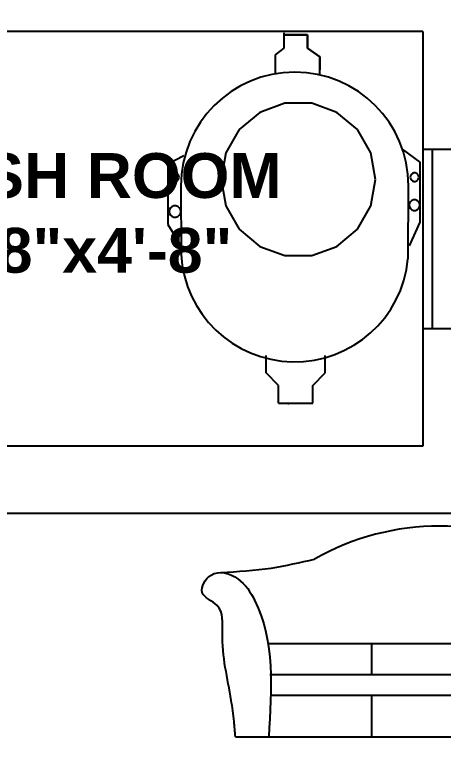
# Model space of a CAD drawing. Header units: inches. Extents: x -1280 to -565, y 3439 to 8161.
# Drawn here: x -914.8 to -857.4, y 4032.5 to 4130.7 of the extents above; entities that cross this region are included whole.
import ezdxf

# ---------------------------------------------------------------- set-up
doc = ezdxf.new("R2010")
doc.units = ezdxf.units.IN
for name, color, linetype in [('Dimension', 7, 'Continuous'), ('Interior Fixture', 222, 'Continuous'), ('Interior wall', 7, 'Continuous'), ('Text', 250, 'Continuous'), ('Windows', 242, 'Continuous')]:
    doc.layers.add(name, color=color, linetype=linetype)
doc.styles.get("Standard").update_dxf_attribs({"font": 'arial.ttf'})
doc.dimstyles.new('ISO-25', dxfattribs={"dimtxt": 10, "dimasz": 7, "dimexe": 1.25, "dimexo": 0.625, "dimtad": 1, "dimdec": 1, "dimlunit": 4, "dimtxsty": 'Standard', "dimcen": 2.5, "dimse1": 1, "dimse2": 1, "dimadec": 0, "dimazin": 0, "dimtfac": 1, "dimtdec": 1, "dimtmove": 0, "dimatfit": 3, "dimfxl": 0, "dimarcsym": 0})

# ---------------------------------------------------------------- blocks, each defined once
blk = doc.blocks.new('A$C3E2F7594')
for p, q in [((319, 450), (1973.7, 450)), ((818.2, 450), (818.2, 300)), ((1474.5, 450), (1474.5, 300)), ((328.4, 300), (1964.3, 300)), ((332.5, 200), (1960.2, 200)), ((818.2, 200), (818.2, 0)), ((1474.5, 200), (1474.5, 0)), ((1474.5, 200), (1474.5, 0)), ((162, 0), (2130.7, 0))]:
    blk.add_line(p, q)
blk.add_arc((1146.4, -200), 1217.2, 60.324, 119.676)
for points in [[(92.1, 792.6), (334.7, 814.5), (543.7, 857.6)], [(2200.6, 792.6), (1958, 814.5), (1749, 857.6)], [(162, 0), (155.2, 73.9), (141.7, 175.5), (98.8, 502.8), (73.9, 633.7), (1.7, 696.9), (44.6, 780.4), (173.3, 762.3), (254.6, 658.5), (322.4, 0)], [(2130.7, 0), (2137.5, 73.9), (2151, 175.5), (2193.9, 502.8), (2218.8, 633.7), (2291.1, 696.9), (2248.2, 780.4), (2119.4, 762.3), (2038.1, 658.5), (1970.4, 0)]]:
    blk.add_spline(points, degree=3)
blk = doc.blocks.new('A$C70aa158d')
blk.add_blockref('A$C3E2F7594', (20.2, 0))
blk = doc.blocks.new('A$C6FCA522F')
for p, q in [((0.2347, 0.7498), (0.2347, 0.7222)), ((0.2347, 0.7498), (0.2347, 0.7222)), ((0.2829, 0.7498), (0.2347, 0.7498)), ((0.2347, 0.7498), (0.2829, 0.7498)), ((0.2348, 0.7537), (0.2348, 0.742)), ((0.2829, 0.7498), (0.2424, 0.7498)), ((0.2829, 0.7222), (0.2829, 0.7498)), ((0.2829, 0.7498), (0.2829, 0.7222)), ((0.2347, 0.7222), (0.217, 0.7092)), ((0.2347, 0.7222), (0.217, 0.7092)), ((0.3075, 0.7048), (0.2829, 0.7222)), ((0.2829, 0.7222), (0.3075, 0.7048)), ((0.217, 0.7092), (0.217, 0.671)), ((0.217, 0.7092), (0.217, 0.6788)), ((0.3075, 0.6688), (0.3075, 0.7048)), ((0.3075, 0.7048), (0.3075, 0.6788)), ((0.2369, 0.6111), (0.1859, 0.5925)), ((0.2912, 0.6111), (0.2369, 0.6111)), ((0.3422, 0.5925), (0.2912, 0.6111)), ((0.1859, 0.5925), (0.1443, 0.5576)), ((0.3838, 0.5576), (0.3422, 0.5925)), ((0.1443, 0.5576), (0.1172, 0.5105)), ((0.4109, 0.5105), (0.3838, 0.5576)), ((0.1172, 0.5105), (0.1078, 0.4569)), ((0.4203, 0.4569), (0.4109, 0.5105)), ((0.4738, 0.5179), (0.51, 0.4918)), ((0.0326, 0.5048), (0, 0.4874)), ((0.51, 0.4918), (0.51, 0.37)), ((0, 0.4874), (0, 0.3656)), ((0.0063, 0.4643), (0.0058, 0.4613)), ((0.0058, 0.4613), (0.0063, 0.4584)), ((0.0078, 0.4669), (0.0063, 0.4643)), ((0.0101, 0.4689), (0.0078, 0.4669)), ((0.013, 0.4699), (0.0101, 0.4689)), ((0.016, 0.4699), (0.013, 0.4699)), ((0.0188, 0.4689), (0.016, 0.4699)), ((0.0212, 0.4669), (0.0188, 0.4689)), ((0.0227, 0.4643), (0.0212, 0.4669)), ((0.0232, 0.4613), (0.0227, 0.4643)), ((0.0227, 0.4584), (0.0232, 0.4613)), ((0.491, 0.4643), (0.4905, 0.4613)), ((0.4905, 0.4613), (0.491, 0.4584)), ((0.4925, 0.4669), (0.491, 0.4643)), ((0.4948, 0.4689), (0.4925, 0.4669)), ((0.4976, 0.4699), (0.4948, 0.4689)), ((0.5007, 0.4699), (0.4976, 0.4699)), ((0.5035, 0.4689), (0.5007, 0.4699)), ((0.5058, 0.4669), (0.5035, 0.4689)), ((0.5073, 0.4643), (0.5058, 0.4669)), ((0.5079, 0.4613), (0.5073, 0.4643)), ((0.5073, 0.4584), (0.5079, 0.4613)), ((0.0063, 0.4584), (0.0078, 0.4557)), ((0.0078, 0.4557), (0.0101, 0.4538)), ((0.0101, 0.4538), (0.013, 0.4528)), ((0.013, 0.4528), (0.016, 0.4528)), ((0.016, 0.4528), (0.0188, 0.4538)), ((0.0188, 0.4538), (0.0212, 0.4557)), ((0.0212, 0.4557), (0.0227, 0.4584)), ((0.1078, 0.4569), (0.1172, 0.4034)), ((0.4109, 0.4034), (0.4203, 0.4569)), ((0.491, 0.4584), (0.4925, 0.4557)), ((0.4925, 0.4557), (0.4948, 0.4538)), ((0.4948, 0.4538), (0.4976, 0.4528)), ((0.4976, 0.4528), (0.5007, 0.4528)), ((0.5007, 0.4528), (0.5035, 0.4538)), ((0.5035, 0.4538), (0.5058, 0.4557)), ((0.5058, 0.4557), (0.5073, 0.4584)), ((0.0267, 0.4439), (0.0271, 0.3047)), ((0.4859, 0.2959), (0.4869, 0.4439)), ((0.0087, 0.4019), (0.0056, 0.3993)), ((0.0125, 0.4033), (0.0087, 0.4019)), ((0.0165, 0.4033), (0.0125, 0.4033)), ((0.0203, 0.4019), (0.0165, 0.4033)), ((0.0234, 0.3993), (0.0203, 0.4019)), ((0.1172, 0.4034), (0.1443, 0.3563)), ((0.3838, 0.3563), (0.4109, 0.4034)), ((0.489, 0.4085), (0.4883, 0.4048)), ((0.4883, 0.4048), (0.489, 0.4011)), ((0.4909, 0.4118), (0.489, 0.4085)), ((0.489, 0.4011), (0.4909, 0.3978)), ((0.4937, 0.4142), (0.4909, 0.4118)), ((0.4973, 0.4155), (0.4937, 0.4142)), ((0.501, 0.4155), (0.4973, 0.4155)), ((0.5046, 0.4142), (0.501, 0.4155)), ((0.5075, 0.4118), (0.5046, 0.4142)), ((0.5093, 0.4085), (0.5075, 0.4118)), ((0.5075, 0.3978), (0.5093, 0.4011)), ((0.51, 0.4048), (0.5093, 0.4085)), ((0.5093, 0.4011), (0.51, 0.4048)), ((0.0035, 0.3958), (0.0028, 0.3918)), ((0.0028, 0.3918), (0.0035, 0.3878)), ((0.0056, 0.3993), (0.0035, 0.3958)), ((0.0035, 0.3878), (0.0056, 0.3843)), ((0.0255, 0.3958), (0.0234, 0.3993)), ((0.0234, 0.3843), (0.0255, 0.3878)), ((0.0262, 0.3918), (0.0255, 0.3958)), ((0.0255, 0.3878), (0.0262, 0.3918)), ((0.4909, 0.3978), (0.4937, 0.3954)), ((0.4937, 0.3954), (0.4973, 0.3941)), ((0.4973, 0.3941), (0.501, 0.3941)), ((0.501, 0.3941), (0.5046, 0.3954)), ((0.5046, 0.3954), (0.5075, 0.3978)), ((0.0056, 0.3843), (0.0087, 0.3817)), ((0.0087, 0.3817), (0.0125, 0.3803)), ((0.0125, 0.3803), (0.0165, 0.3803)), ((0.0165, 0.3803), (0.0203, 0.3817)), ((0.0203, 0.3817), (0.0234, 0.3843)), ((0, 0.3656), (0.0266, 0.323)), ((0.51, 0.37), (0.4883, 0.3222)), ((0.1443, 0.3563), (0.1859, 0.3214)), ((0.3422, 0.3214), (0.3838, 0.3563)), ((0.0279, 0.321), (0.0279, 0.3209)), ((0.1859, 0.3214), (0.2369, 0.3028)), ((0.2912, 0.3028), (0.3422, 0.3214)), ((0.2369, 0.3028), (0.2912, 0.3028)), ((0.1989, 0.0656), (0.1989, 0.1004)), ((0.3183, 0.0656), (0.3183, 0.1004)), ((0.2243, 0.0395), (0.1989, 0.0656)), ((0.2932, 0.0395), (0.3183, 0.0656)), ((0.2243, 0.0037), (0.2243, 0.0395)), ((0.2932, 0.0037), (0.2932, 0.0395)), ((0.2243, 0.0037), (0.2932, 0.0037))]:
    blk.add_line(p, q)
for centre, start, end in [((0.2568, 0.4439), 0, 180), ((0.2568, 0.3178), 183.2658, 354.5558)]:
    blk.add_arc(centre, 0.2301, start, end)
blk.add_solid([(0.2442, 0), (0.2403, 0.0035), (0.2451, 0.0045)])
blk = doc.blocks.new('A$C84dbe571')
at = {"color": 7, "xscale": 1000, "yscale": 1000, "zscale": 1000}
blk.add_blockref('A$C6FCA522F', (0, 0), dxfattribs=at)
blk = doc.blocks.new('*D63')
at = {"layer": 'Defpoints', "color": 0}
for p in [(-1000.244, 4063.964), (-852.72, 4063.964), (-874.172, 3943.964)]:
    blk.add_point(p, dxfattribs=at)
at = {"layer": 'Dimension', "color": 0, "lineweight": -2}
blk.add_line((-1000.244, 3950.964), (-1000.244, 4056.964), dxfattribs=at)
at = {"layer": 'Dimension', "color": 0}
for points in [[(-1001.411, 4056.964), (-999.078, 4056.964), (-1000.244, 4063.964)], [(-1001.411, 3950.964), (-999.078, 3950.964), (-1000.244, 3943.964)]]:
    blk.add_solid(points, dxfattribs=at)
at = {"layer": 'Dimension', "color": 0, "insert": (-1005.975, 4003.964), "char_height": 10, "attachment_point": 5, "rotation": 90}
blk.add_mtext("10'", dxfattribs=at)
blk = doc.blocks.new('*D64')
at = {"layer": 'Defpoints', "color": 0}
for p in [(-1000.244, 4072.964), (-855.672, 4072.964), (-852.72, 4063.964)]:
    blk.add_point(p, dxfattribs=at)
at = {"layer": 'Dimension', "color": 0, "lineweight": -2}
for p, q in [((-1000.244, 4079.964), (-1000.244, 4086.964)), ((-1000.244, 4063.964), (-1000.244, 4072.964)), ((-1000.244, 4056.964), (-1000.244, 4049.964))]:
    blk.add_line(p, q, dxfattribs=at)
at = {"layer": 'Dimension', "color": 0}
for points in [[(-1001.411, 4079.964), (-999.078, 4079.964), (-1000.244, 4072.964)], [(-1001.411, 4056.964), (-999.078, 4056.964), (-1000.244, 4063.964)]]:
    blk.add_solid(points, dxfattribs=at)
at = {"layer": 'Dimension', "color": 0, "insert": (-1013.268, 4071.277), "char_height": 10, "attachment_point": 5, "rotation": 90}
blk.add_mtext('9"', dxfattribs=at)
blk = doc.blocks.new('*D65')
at = {"layer": 'Defpoints', "color": 0}
for p in [(-1000.244, 4128.464), (-860.172, 4128.464), (-855.672, 4072.964)]:
    blk.add_point(p, dxfattribs=at)
at = {"layer": 'Dimension', "color": 0, "lineweight": -2}
blk.add_line((-1000.244, 4079.964), (-1000.244, 4121.464), dxfattribs=at)
at = {"layer": 'Dimension', "color": 0}
for points in [[(-1001.411, 4121.464), (-999.078, 4121.464), (-1000.244, 4128.464)], [(-1001.411, 4079.964), (-999.078, 4079.964), (-1000.244, 4072.964)]]:
    blk.add_solid(points, dxfattribs=at)
at = {"layer": 'Dimension', "color": 0, "insert": (-1012.577, 4100.714), "char_height": 10, "attachment_point": 5, "rotation": 90}
blk.add_mtext('4\'-7{\\H1x;\\S1/2;}"', dxfattribs=at)
blk = doc.blocks.new('*D67')
at = {"layer": 'Defpoints', "color": 0}
for p in [(-855.672, 4128.464), (-1000.244, 4072.964), (-860.172, 4072.964)]:
    blk.add_point(p, dxfattribs=at)
at = {"layer": 'Dimension', "color": 0, "lineweight": -2}
blk.add_line((-1000.244, 4121.464), (-1000.244, 4079.964), dxfattribs=at)
at = {"layer": 'Dimension', "color": 0}
for points in [[(-1001.411, 4121.464), (-999.078, 4121.464), (-1000.244, 4128.464)], [(-1001.411, 4079.964), (-999.078, 4079.964), (-1000.244, 4072.964)]]:
    blk.add_solid(points, dxfattribs=at)
at = {"layer": 'Dimension', "color": 0, "insert": (-1012.577, 4100.714), "char_height": 10, "attachment_point": 5, "rotation": 90}
blk.add_mtext('4\'-7{\\H1x;\\S1/2;}"', dxfattribs=at)
blk = doc.blocks.new('*D68')
at = {"layer": 'Defpoints', "color": 0}
for p in [(-1000.244, 4128.464), (-860.172, 4128.464), (-860.172, 4072.964)]:
    blk.add_point(p, dxfattribs=at)
at = {"layer": 'Dimension', "color": 0, "lineweight": -2}
blk.add_line((-1000.244, 4079.964), (-1000.244, 4121.464), dxfattribs=at)
at = {"layer": 'Dimension', "color": 0}
for points in [[(-1001.411, 4121.464), (-999.078, 4121.464), (-1000.244, 4128.464)], [(-1001.411, 4079.964), (-999.078, 4079.964), (-1000.244, 4072.964)]]:
    blk.add_solid(points, dxfattribs=at)
at = {"layer": 'Dimension', "color": 0, "insert": (-1012.577, 4100.714), "char_height": 10, "attachment_point": 5, "rotation": 90}
blk.add_mtext('4\'-7{\\H1x;\\S1/2;}"', dxfattribs=at)
blk = doc.blocks.new('*D72')
at = {"layer": 'Defpoints', "color": 0}
for p in [(-860.172, 4151.811), (-952.172, 4128.464), (-860.172, 4128.464)]:
    blk.add_point(p, dxfattribs=at)
at = {"layer": 'Dimension', "color": 0, "lineweight": -2}
blk.add_line((-945.172, 4151.811), (-867.172, 4151.811), dxfattribs=at)
at = {"layer": 'Dimension', "color": 0}
for points in [[(-945.172, 4152.978), (-945.172, 4150.645), (-952.172, 4151.811)], [(-867.172, 4152.978), (-867.172, 4150.645), (-860.172, 4151.811)]]:
    blk.add_solid(points, dxfattribs=at)
at = {"layer": 'Dimension', "color": 0, "insert": (-906.172, 4157.542), "char_height": 10, "attachment_point": 5}
blk.add_mtext('7\'-8"', dxfattribs=at)
blk = doc.blocks.new('*D73')
at = {"layer": 'Defpoints', "color": 0}
for p in [(-855.672, 4151.811), (-860.172, 4128.464), (-855.672, 4128.464)]:
    blk.add_point(p, dxfattribs=at)
at = {"layer": 'Dimension', "color": 0, "lineweight": -2}
for p, q in [((-857.922, 4151.811), (-853.754, 4165.706)), ((-853.754, 4165.706), (-833.315, 4165.706)), ((-867.172, 4151.811), (-874.172, 4151.811)), ((-860.172, 4151.811), (-855.672, 4151.811)), ((-860.172, 4151.811), (-855.672, 4151.811)), ((-848.672, 4151.811), (-841.672, 4151.811))]:
    blk.add_line(p, q, dxfattribs=at)
at = {"layer": 'Dimension', "color": 0}
for points in [[(-867.172, 4152.978), (-867.172, 4150.645), (-860.172, 4151.811)], [(-848.672, 4152.978), (-848.672, 4150.645), (-855.672, 4151.811)]]:
    blk.add_solid(points, dxfattribs=at)
at = {"layer": 'Dimension', "color": 0, "insert": (-843.535, 4178.039), "char_height": 10, "attachment_point": 5}
blk.add_mtext('4{\\H1x;\\S1/2;}"', dxfattribs=at)

msp = doc.modelspace()

# ---------------------------------------------------------------- linework, layer by layer
msp.add_line((-860.172, 4128.464), (-952.172, 4128.464))
at = {"layer": 'Interior wall'}
for p, q in [((-860.172, 4128.464), (-860.172, 4112.714)), ((-860.172, 4112.714), (-855.672, 4112.714)), ((-860.172, 4088.714), (-855.672, 4088.714)), ((-860.172, 4088.714), (-860.172, 4072.964)), ((-860.172, 4072.964), (-917.672, 4072.964)), ((-852.72, 4063.964), (-917.672, 4063.964))]:
    msp.add_line(p, q, dxfattribs=at)
at = {"layer": 'Windows'}
for p, q in [((-860.172, 4112.714), (-860.172, 4088.714)), ((-858.922, 4112.714), (-858.922, 4088.714))]:
    msp.add_line(p, q, dxfattribs=at)

# ---------------------------------------------------------------- block references
at = {"layer": 'Interior Fixture'}
for name, p, xscale, yscale, zscale in [('A$C84dbe571', (-894.298, 4078.458), 0.0661208101021658, 0.0661208101021658, 0.0661208101021658), ('A$C70aa158d', (-890.296, 4034.075), 0.0277261893728724, 0.0277261893728724, 0.0277261893728724)]:
    msp.add_blockref(name, p, dxfattribs=dict(at, xscale=xscale, yscale=yscale, zscale=zscale))

# ---------------------------------------------------------------- texts
at = {"layer": 'Text', "insert": (-906.075, 4104.14), "char_height": 6, "width": 62.08788, "attachment_point": 5}
msp.add_mtext('{\\fArial|b1|i0|c0|p34;WASH ROOM\\P7\'-8"x4\'-8"}', dxfattribs=at)

# ---------------------------------------------------------------- dimensions: what is measured, and where the dimension line sits
at = {"layer": 'Dimension'}
for base, p1, p2, picture, middle in [((-855.672, 4151.811), (-860.172, 4128.464), (-855.672, 4128.464), '*D73', (-853.129, 4178.039)), ((-860.172, 4151.811), (-952.172, 4128.464), (-860.172, 4128.464), '*D72', (-906.172, 4157.542))]:
    dim = msp.add_linear_dim(base=base, p1=p1, p2=p2, dimstyle='ISO-25', override={"dimtmove": 1}, dxfattribs=at)
    dim.commit()
    dim.dimension.update_dxf_attribs({"geometry": picture, "text_midpoint": middle})
for base, p1, p2, picture, middle in [((-1000.244, 4128.464), (-855.672, 4072.964), (-860.172, 4128.464), '*D65', (-1012.577, 4100.714)), ((-1000.244, 4072.964), (-855.672, 4128.464), (-860.172, 4072.964), '*D67', (-1012.577, 4100.714)), ((-1000.244, 4128.464), (-860.172, 4072.964), (-860.172, 4128.464), '*D68', (-1012.577, 4100.714)), ((-1000.244, 4072.964), (-852.72, 4063.964), (-855.672, 4072.964), '*D64', (-1013.268, 4071.277)), ((-1000.244, 4063.964), (-874.172, 3943.964), (-852.72, 4063.964), '*D63', (-1005.975, 4003.964))]:
    dim = msp.add_linear_dim(base=base, p1=p1, p2=p2, angle=90, dimstyle='ISO-25', override={"dimtmove": 1}, dxfattribs=at)
    dim.commit()
    dim.dimension.update_dxf_attribs({"geometry": picture, "text_midpoint": middle})

doc.saveas('drawing.dxf')
